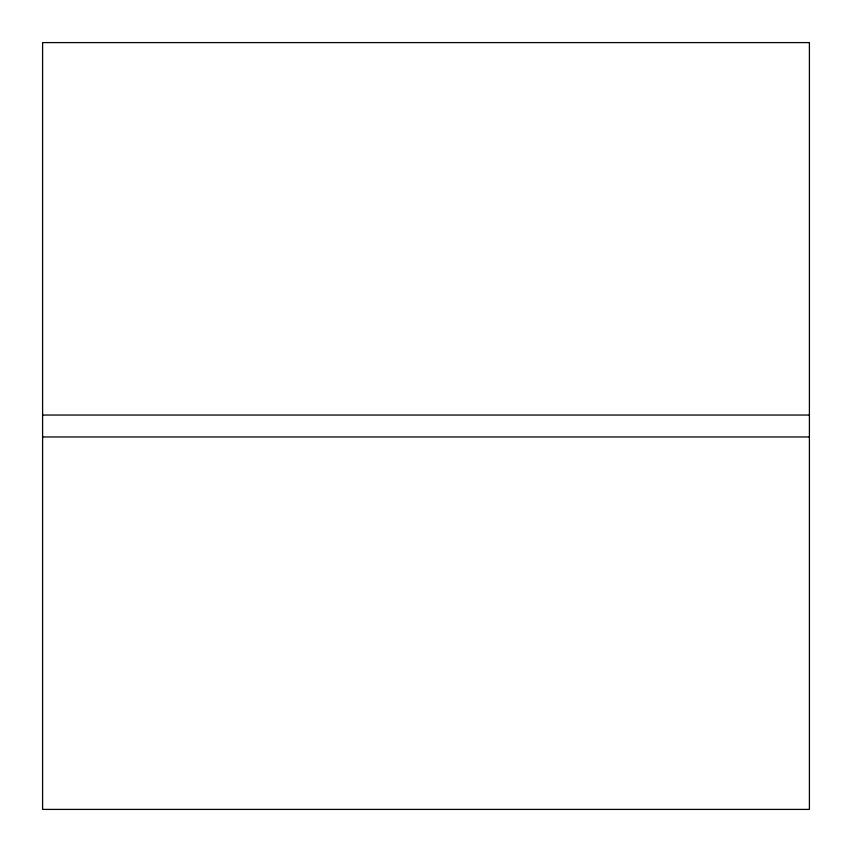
<?xml version="1.0" encoding="UTF-8"?>
<svg xmlns="http://www.w3.org/2000/svg" width="852" height="852" viewBox="0 0 852 852"><rect width="100%" height="100%" fill="white"/><g stroke="black" fill="none" stroke-linecap="round" stroke-linejoin="round"><path stroke-width="1.28" d="M42.6 415.041L809.4 415.041M42.6 436.959L809.4 436.959M809.4 42.6L42.6 42.6L42.6 809.4L809.4 809.4L809.4 42.6"/></g></svg>
